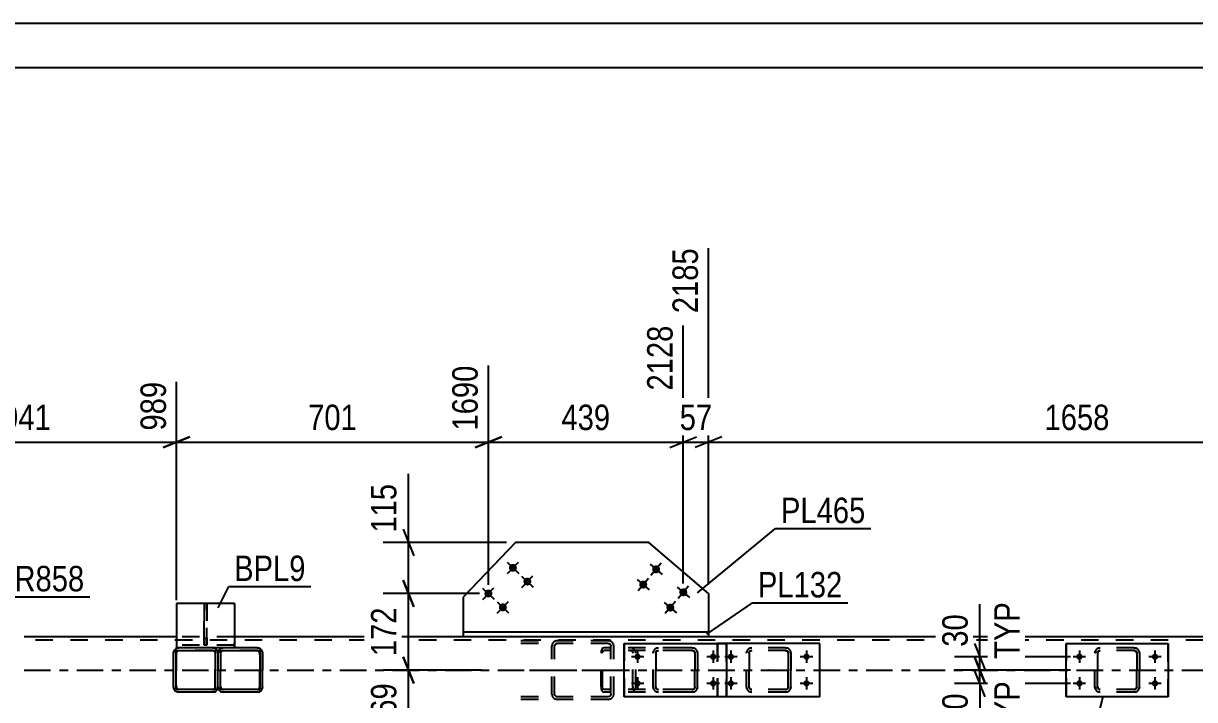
# Model space of a CAD drawing. Header units: millimetres. Extents: x 0 to 1189, y 0 to 841.
# Drawn here: x 182.4 to 314.2, y 764.9 to 841 of the extents above; entities that cross this region are included whole.
import ezdxf

# ---------------------------------------------------------------- set-up
doc = ezdxf.new("R2010")
doc.units = ezdxf.units.MM
doc.linetypes.add('DXK_LINE_DOT2', pattern=[3.9198, 1.9599, -1.9599])
doc.linetypes.add('DXK_LINE_DOT3', pattern=[5.9187, 2.979, -0.9799, 0.9799, -0.9799])
doc.styles.add('Arial Narrow', font='ARIALN.TTF', dxfattribs={"height": 0.2})

# ---------------------------------------------------------------- blocks, each defined once
blk = doc.blocks.new('Unknown-570348649-1114 - 55360')
at = {"color": 5, "linetype": 'Continuous'}
for p, q in [((1189, 841), (0, 841)), ((1184, 836), (5, 836))]:
    blk.add_line(p, q, dxfattribs=at)
blk = doc.blocks.new('Part-570348649-44087 - 43977')
at = {"color": 7, "linetype": 'DXK_LINE_DOT2'}
for p, q in [((253.63, 770.71), (253.86, 770.76)), ((253.86, 770.76), (253.63, 770.71)), ((257.66, 770.76), (253.86, 770.76)), ((257.66, 770.76), (257.89, 770.71)), ((257.89, 770.71), (257.66, 770.76)), ((253.26, 770.16), (253.31, 770.39)), ((253.31, 770.39), (253.26, 770.16)), ((253.26, 766.36), (253.26, 770.16)), ((253.26, 770.16), (253.26, 770.16)), ((253.26, 766.36), (253.26, 770.16)), ((253.31, 770.39), (253.31, 770.39)), ((253.56, 770.16), (253.59, 770.27)), ((253.58, 770.27), (253.56, 770.16)), ((253.56, 766.36), (253.56, 770.16)), ((253.56, 770.16), (253.56, 770.16)), ((253.56, 770.16), (253.56, 766.36)), ((253.65, 770.37), (253.58, 770.27)), ((253.59, 770.27), (253.65, 770.37)), ((253.65, 770.37), (253.75, 770.43)), ((253.75, 770.43), (253.65, 770.37)), ((253.75, 770.43), (253.86, 770.46)), ((253.86, 770.46), (253.75, 770.43)), ((257.66, 770.46), (253.86, 770.46)), ((257.66, 770.46), (257.78, 770.43)), ((257.78, 770.43), (257.66, 770.46)), ((257.78, 770.43), (257.88, 770.37)), ((257.87, 770.37), (257.78, 770.43)), ((257.94, 770.27), (257.87, 770.37)), ((257.88, 770.37), (257.94, 770.27)), ((257.94, 770.27), (257.94, 770.27)), ((257.94, 770.27), (257.96, 770.16)), ((257.96, 770.16), (257.94, 770.27)), ((257.96, 766.36), (257.96, 770.16)), ((257.96, 770.16), (257.96, 770.16)), ((257.96, 770.16), (257.96, 766.36)), ((258.22, 770.39), (258.26, 770.16)), ((258.26, 770.16), (258.22, 770.39)), ((258.26, 766.36), (258.26, 770.16)), ((258.26, 770.16), (258.26, 770.16)), ((258.26, 770.16), (258.26, 766.36)), ((253.26, 766.36), (253.26, 766.36)), ((253.31, 766.13), (253.26, 766.36)), ((253.26, 766.36), (253.31, 766.13)), ((253.31, 766.13), (253.31, 766.13)), ((253.56, 766.36), (253.56, 766.36)), ((253.59, 766.24), (253.56, 766.36)), ((253.56, 766.36), (253.58, 766.24)), ((253.58, 766.24), (253.65, 766.14)), ((253.65, 766.14), (253.59, 766.24)), ((253.86, 765.76), (253.63, 765.8)), ((253.63, 765.8), (253.86, 765.76)), ((253.75, 766.08), (253.65, 766.14)), ((253.65, 766.14), (253.75, 766.08)), ((253.86, 766.06), (253.75, 766.08)), ((253.75, 766.08), (253.86, 766.06)), ((257.66, 766.06), (253.86, 766.06)), ((257.66, 765.76), (253.86, 765.76)), ((257.78, 766.08), (257.66, 766.06)), ((257.66, 766.06), (257.78, 766.08)), ((257.89, 765.8), (257.66, 765.76)), ((257.66, 765.76), (257.89, 765.8)), ((257.88, 766.14), (257.78, 766.08)), ((257.78, 766.08), (257.87, 766.14)), ((257.87, 766.14), (257.94, 766.24)), ((257.94, 766.24), (257.88, 766.14)), ((257.96, 766.36), (257.94, 766.24)), ((257.94, 766.24), (257.96, 766.36)), ((257.94, 766.24), (257.94, 766.24)), ((257.96, 766.36), (257.96, 766.36)), ((258.26, 766.36), (258.22, 766.13)), ((258.22, 766.13), (258.26, 766.36)), ((258.26, 766.36), (258.26, 766.36))]:
    blk.add_line(p, q, dxfattribs=at)
at = {"color": 7, "linetype": 'DXK_LINE_DOT3'}
blk.add_line((255.76, 768.26), (255.76, 768.26), dxfattribs=at)
at = {"color": 7, "linetype": 'DXK_LINE_DOT2'}
for centre, start, end in [((253.86, 770.16), 112.5, 157.5), ((253.86, 770.16), 112.5, 157.5), ((257.66, 770.16), 22.5, 67.5), ((257.66, 770.16), 22.5, 67.5), ((253.86, 766.36), 202.5, 247.5), ((253.86, 766.36), 202.5, 247.5), ((257.66, 766.36), 292.5, 337.5), ((257.66, 766.36), 292.5, 337.5)]:
    blk.add_arc(centre, 0.6, start, end, dxfattribs=at)
blk = doc.blocks.new('Part-570348649-43980 - 43977')
at = {"color": 7, "linetype": 'DXK_LINE_DOT2'}
for p, q in [((247.5, 770.58), (247.43, 770.39)), ((247.6, 770.71), (247.5, 770.58)), ((247.73, 770.76), (247.6, 770.71)), ((256.32, 770.76), (247.73, 770.76)), ((248.84, 770.46), (248.84, 770.76)), ((250.92, 770.71), (250.68, 770.76)), ((247.43, 770.39), (247.4, 770.16)), ((247.4, 766.36), (247.4, 770.16)), ((247.56, 770.16), (247.58, 770.27)), ((247.56, 766.36), (247.56, 770.16)), ((247.58, 770.27), (247.61, 770.37)), ((247.61, 770.37), (247.67, 770.44)), ((247.67, 770.44), (247.73, 770.46)), ((256.32, 770.46), (247.73, 770.46)), ((250.68, 770.46), (250.8, 770.44)), ((250.8, 770.44), (250.9, 770.37)), ((250.9, 770.37), (250.97, 770.27)), ((250.97, 770.27), (250.99, 770.16)), ((250.99, 766.36), (250.99, 770.16)), ((251.31, 770.16), (251.26, 770.39)), ((251.31, 766.36), (251.31, 770.16)), ((247.4, 766.36), (247.43, 766.13)), ((247.43, 766.13), (247.5, 765.93)), ((247.5, 765.93), (247.6, 765.8)), ((247.58, 766.24), (247.56, 766.36)), ((247.61, 766.15), (247.58, 766.24)), ((247.6, 765.8), (247.73, 765.76)), ((247.67, 766.08), (247.61, 766.15)), ((247.73, 766.06), (247.67, 766.08)), ((256.32, 766.06), (247.73, 766.06)), ((256.32, 765.76), (247.73, 765.76)), ((248.84, 765.76), (248.84, 766.06)), ((250.8, 766.08), (250.68, 766.06)), ((250.68, 765.76), (250.92, 765.8)), ((250.9, 766.15), (250.8, 766.08)), ((250.97, 766.24), (250.9, 766.15)), ((250.99, 766.36), (250.97, 766.24)), ((251.26, 766.13), (251.31, 766.36))]:
    blk.add_line(p, q, dxfattribs=at)
for centre, start, end in [((250.7, 770.14), 23.9472, 68.8973), ((250.7, 766.38), 291.1027, 336.0528)]:
    blk.add_arc(centre, 0.616, start, end, dxfattribs=at)
blk = doc.blocks.new('Part-570348649-44067 - 43977')
at = {"color": 7, "linetype": 'DXK_LINE_DOT2'}
for p, q in [((260.51, 765.26), (260.51, 771.26)), ((260.51, 771.26), (260.51, 771.26)), ((260.51, 771.26), (260.51, 765.26)), ((261.51, 771.26), (260.51, 771.26)), ((272.01, 765.26), (272.01, 771.26)), ((260.51, 765.26), (260.51, 765.26)), ((261.51, 765.26), (260.51, 765.26))]:
    blk.add_line(p, q, dxfattribs=at)
at = {"color": 2, "linetype": 'Continuous'}
for p, q in [((272.01, 771.26), (261.51, 771.26)), ((272.01, 765.26), (272.01, 771.26)), ((272.01, 765.26), (261.51, 765.26))]:
    blk.add_line(p, q, dxfattribs=at)
blk = doc.blocks.new('Part-570348649-43987 - 43977')
at = {"color": 7, "linetype": 'DXK_LINE_DOT2'}
for p, q in [((248.2, 771.56), (236.48, 771.56)), ((248.2, 771.26), (236.48, 771.26)), ((241.9, 771.19), (241.86, 770.96)), ((241.86, 765.56), (241.86, 770.96)), ((242.17, 770.96), (242.2, 771.07)), ((242.17, 765.56), (242.17, 770.96)), ((242.2, 771.07), (242.27, 771.17)), ((242.49, 771.56), (242.25, 771.51)), ((242.27, 771.17), (242.37, 771.24)), ((242.37, 771.24), (242.49, 771.26)), ((248.44, 771.51), (248.2, 771.56)), ((248.2, 771.26), (248.32, 771.24)), ((248.32, 771.24), (248.43, 771.17)), ((248.43, 771.17), (248.49, 771.07)), ((248.49, 771.07), (248.52, 770.96)), ((248.52, 765.56), (248.52, 770.96)), ((248.84, 770.96), (248.79, 771.19)), ((248.84, 765.56), (248.84, 770.96)), ((241.86, 765.56), (241.9, 765.33)), ((242.2, 765.44), (242.17, 765.56)), ((242.27, 765.35), (242.2, 765.44)), ((242.37, 765.28), (242.27, 765.35)), ((242.49, 765.26), (242.37, 765.28)), ((248.32, 765.28), (248.2, 765.26)), ((248.43, 765.35), (248.32, 765.28)), ((248.49, 765.44), (248.43, 765.35)), ((248.52, 765.56), (248.49, 765.44)), ((248.79, 765.33), (248.84, 765.56)), ((248.2, 765.26), (236.48, 765.26)), ((248.2, 764.96), (236.48, 764.96)), ((242.25, 765), (242.49, 764.96)), ((248.2, 764.96), (248.44, 765))]:
    blk.add_line(p, q, dxfattribs=at)
at = {"color": 7, "linetype": 'DXK_LINE_DOT3'}
blk.add_line((239.34, 768.26), (248.6, 768.26), dxfattribs=at)
at = {"color": 7, "linetype": 'DXK_LINE_DOT2'}
for centre, start, end in [((242.47, 770.93), 110.9291, 155.8657), ((248.22, 770.93), 24.1343, 69.0709), ((242.47, 765.58), 204.1343, 249.0709), ((248.22, 765.58), 290.9291, 335.8657)]:
    blk.add_arc(centre, 0.618, start, end, dxfattribs=at)
blk = doc.blocks.new('Part-570348649-44030 - 43977')
at = {"color": 2, "linetype": 'Continuous'}
for p, q in [((259.5, 772.51), (231.91, 772.51)), ((231.91, 772.51), (231.91, 772.01)), ((259.5, 772.01), (231.91, 772.01)), ((259.5, 772.51), (259.5, 772.01))]:
    blk.add_line(p, q, dxfattribs=at)
blk = doc.blocks.new('Part-570348649-44066 - 43977')
at = {"color": 7, "linetype": 'DXK_LINE_DOT2'}
for p, q in [((264.13, 770.71), (264.36, 770.76)), ((264.36, 770.76), (264.13, 770.71)), ((268.16, 770.76), (264.36, 770.76)), ((268.16, 770.76), (268.39, 770.71)), ((268.39, 770.71), (268.16, 770.76)), ((263.76, 770.16), (263.8, 770.39)), ((263.8, 770.39), (263.76, 770.16)), ((263.76, 766.36), (263.76, 770.16)), ((263.76, 770.16), (263.76, 770.16)), ((263.76, 766.36), (263.76, 770.16)), ((264.06, 770.16), (264.08, 770.27)), ((264.08, 770.27), (264.06, 770.16)), ((264.06, 766.36), (264.06, 770.16)), ((264.06, 770.16), (264.06, 770.16)), ((264.06, 770.16), (264.06, 766.36)), ((264.08, 770.27), (264.14, 770.37)), ((264.14, 770.37), (264.08, 770.27)), ((264.14, 770.37), (264.24, 770.43)), ((264.24, 770.43), (264.14, 770.37)), ((264.24, 770.43), (264.36, 770.46)), ((264.36, 770.46), (264.24, 770.43)), ((268.16, 770.46), (264.36, 770.46)), ((268.16, 770.46), (268.27, 770.43)), ((268.27, 770.43), (268.16, 770.46)), ((268.27, 770.43), (268.37, 770.37)), ((268.37, 770.37), (268.27, 770.43)), ((268.37, 770.37), (268.43, 770.27)), ((268.43, 770.27), (268.37, 770.37)), ((268.43, 770.27), (268.46, 770.16)), ((268.46, 770.16), (268.43, 770.27)), ((268.46, 766.36), (268.46, 770.16)), ((268.46, 770.16), (268.46, 770.16)), ((268.46, 770.16), (268.46, 766.36)), ((268.71, 770.39), (268.76, 770.16)), ((268.76, 770.16), (268.71, 770.39)), ((268.76, 766.36), (268.76, 770.16)), ((268.76, 770.16), (268.76, 770.16)), ((268.76, 770.16), (268.76, 766.36)), ((263.76, 766.36), (263.76, 766.36)), ((263.8, 766.13), (263.76, 766.36)), ((263.76, 766.36), (263.8, 766.13)), ((264.06, 766.36), (264.06, 766.36)), ((264.08, 766.24), (264.06, 766.36)), ((264.06, 766.36), (264.08, 766.24)), ((264.14, 766.14), (264.08, 766.24)), ((264.08, 766.24), (264.14, 766.14)), ((264.36, 765.76), (264.13, 765.8)), ((264.13, 765.8), (264.36, 765.76)), ((264.24, 766.08), (264.14, 766.14)), ((264.14, 766.14), (264.24, 766.08)), ((264.36, 766.06), (264.24, 766.08)), ((264.24, 766.08), (264.36, 766.06)), ((268.16, 766.06), (264.36, 766.06)), ((268.16, 765.76), (264.36, 765.76)), ((268.27, 766.08), (268.16, 766.06)), ((268.16, 766.06), (268.27, 766.08)), ((268.39, 765.8), (268.16, 765.76)), ((268.16, 765.76), (268.39, 765.8)), ((268.37, 766.14), (268.27, 766.08)), ((268.27, 766.08), (268.37, 766.14)), ((268.43, 766.24), (268.37, 766.14)), ((268.37, 766.14), (268.43, 766.24)), ((268.46, 766.36), (268.43, 766.24)), ((268.43, 766.24), (268.46, 766.36)), ((268.46, 766.36), (268.46, 766.36)), ((268.76, 766.36), (268.71, 766.13)), ((268.71, 766.13), (268.76, 766.36)), ((268.76, 766.36), (268.76, 766.36))]:
    blk.add_line(p, q, dxfattribs=at)
at = {"color": 7, "linetype": 'DXK_LINE_DOT3'}
blk.add_line((266.26, 768.26), (266.25, 768.26), dxfattribs=at)
at = {"color": 7, "linetype": 'DXK_LINE_DOT2'}
for centre, start, end in [((264.36, 770.16), 112.5, 157.5), ((264.36, 770.16), 112.5, 157.5), ((268.16, 770.16), 22.5, 67.5), ((268.16, 770.16), 22.5, 67.5), ((264.36, 766.36), 202.5, 247.5), ((264.36, 766.36), 202.5, 247.5), ((268.16, 766.36), 292.5, 337.5), ((268.16, 766.36), 292.5, 337.5)]:
    blk.add_arc(centre, 0.6, start, end, dxfattribs=at)
blk = doc.blocks.new('Part-570348649-44084 - 43977')
at = {"color": 2, "linetype": 'Continuous'}
for p, q in [((199.92, 770.76), (199.69, 770.71)), ((203.72, 770.76), (199.92, 770.76)), ((203.95, 770.71), (203.72, 770.76)), ((199.32, 770.16), (199.37, 770.39)), ((199.37, 770.39), (199.32, 770.16)), ((199.32, 766.36), (199.32, 770.16)), ((199.32, 770.16), (199.32, 770.16)), ((199.32, 766.36), (199.32, 770.16)), ((199.32, 766.36), (199.32, 766.36)), ((199.37, 766.13), (199.32, 766.36)), ((199.32, 766.36), (199.37, 766.13)), ((199.69, 765.8), (199.92, 765.76)), ((199.92, 766.06), (199.91, 766.06)), ((203.72, 766.06), (199.92, 766.06)), ((203.72, 765.76), (199.92, 765.76)), ((203.72, 766.06), (203.73, 766.06)), ((203.72, 765.76), (203.95, 765.8))]:
    blk.add_line(p, q, dxfattribs=at)
at = {"color": 7, "linetype": 'DXK_LINE_DOT2'}
for p, q in [((199.69, 770.71), (199.92, 770.76)), ((199.92, 770.76), (199.92, 770.76)), ((199.92, 770.76), (199.92, 770.76)), ((203.72, 770.76), (203.95, 770.71)), ((199.62, 770.16), (199.65, 770.27)), ((199.64, 770.27), (199.62, 770.16)), ((199.62, 766.36), (199.62, 770.16)), ((199.62, 770.16), (199.62, 770.16)), ((199.62, 770.16), (199.62, 766.36)), ((199.71, 770.37), (199.64, 770.27)), ((199.65, 770.27), (199.71, 770.37)), ((199.71, 770.37), (199.81, 770.43)), ((199.81, 770.43), (199.71, 770.37)), ((199.81, 770.43), (199.92, 770.46)), ((199.92, 770.46), (199.81, 770.43)), ((203.72, 770.46), (199.92, 770.46)), ((203.72, 770.46), (203.84, 770.43)), ((203.84, 770.43), (203.72, 770.46)), ((203.84, 770.43), (203.94, 770.37)), ((203.93, 770.37), (203.84, 770.43)), ((204, 770.27), (203.93, 770.37)), ((203.94, 770.37), (204, 770.27)), ((204, 770.27), (204.02, 770.16)), ((204.02, 770.16), (204, 770.27)), ((204.02, 766.36), (204.02, 770.16)), ((204.02, 770.16), (204.02, 770.16)), ((204.02, 770.16), (204.02, 766.36)), ((204.28, 770.39), (204.32, 770.16)), ((204.32, 770.16), (204.28, 770.39)), ((204.32, 766.36), (204.32, 770.16)), ((204.32, 770.16), (204.32, 770.16)), ((204.32, 770.16), (204.32, 766.36)), ((199.62, 766.36), (199.62, 766.36)), ((199.65, 766.24), (199.62, 766.36)), ((199.62, 766.36), (199.64, 766.24)), ((199.64, 766.24), (199.71, 766.14)), ((199.71, 766.14), (199.65, 766.24)), ((199.92, 765.76), (199.69, 765.8)), ((199.81, 766.08), (199.71, 766.14)), ((199.71, 766.14), (199.81, 766.08)), ((199.91, 766.06), (199.81, 766.08)), ((199.81, 766.08), (199.92, 766.06)), ((199.92, 766.06), (199.92, 766.06)), ((199.92, 766.06), (199.92, 766.06)), ((199.92, 765.76), (199.92, 765.76)), ((199.92, 765.76), (199.92, 765.76)), ((203.72, 766.06), (203.84, 766.08)), ((203.95, 765.8), (203.72, 765.76)), ((203.73, 766.06), (203.84, 766.08)), ((203.94, 766.14), (203.84, 766.08)), ((203.84, 766.08), (203.93, 766.14)), ((203.93, 766.14), (204, 766.24)), ((204, 766.24), (203.94, 766.14)), ((204.02, 766.36), (204, 766.24)), ((204, 766.24), (204.02, 766.36)), ((204.02, 766.36), (204.02, 766.36)), ((204.32, 766.36), (204.28, 766.13)), ((204.28, 766.13), (204.32, 766.36)), ((204.32, 766.36), (204.32, 766.36))]:
    blk.add_line(p, q, dxfattribs=at)
at = {"color": 7, "linetype": 'DXK_LINE_DOT3'}
blk.add_line((201.82, 768.26), (201.82, 768.26), dxfattribs=at)
at = {"color": 2, "linetype": 'Continuous'}
for centre, start, end in [((199.92, 770.16), 112.5, 157.5), ((199.92, 770.16), 112.5, 157.5), ((203.72, 770.16), 30.811, 67.5), ((199.92, 766.36), 202.5, 247.5), ((199.92, 766.36), 202.5, 247.5), ((203.72, 766.36), 292.5, 329.6131)]:
    blk.add_arc(centre, 0.6, start, end, dxfattribs=at)
at = {"color": 7, "linetype": 'DXK_LINE_DOT2'}
for centre, start, end in [((203.72, 770.16), 22.5, 67.5), ((203.72, 770.16), 22.5, 30.811), ((203.72, 766.36), 292.5, 337.5), ((203.72, 766.36), 329.6131, 337.5)]:
    blk.add_arc(centre, 0.6, start, end, dxfattribs=at)
blk = doc.blocks.new('Part-570348649-44086 - 43977')
at = {"color": 2, "linetype": 'Continuous'}
for p, q in [((204.92, 770.76), (204.69, 770.71)), ((208.72, 770.76), (204.92, 770.76)), ((208.95, 770.71), (208.72, 770.76)), ((209.32, 770.16), (209.28, 770.39)), ((209.32, 766.36), (209.32, 770.16)), ((204.69, 765.8), (204.92, 765.76)), ((204.92, 766.06), (204.91, 766.06)), ((208.72, 766.06), (204.92, 766.06)), ((208.72, 765.76), (204.92, 765.76)), ((208.72, 766.06), (208.73, 766.06)), ((208.72, 765.76), (208.95, 765.8)), ((209.28, 766.13), (209.32, 766.36))]:
    blk.add_line(p, q, dxfattribs=at)
at = {"color": 7, "linetype": 'DXK_LINE_DOT2'}
for p, q in [((204.69, 770.71), (204.92, 770.76)), ((204.92, 770.76), (204.92, 770.76)), ((204.92, 770.76), (204.92, 770.76)), ((208.72, 770.76), (208.95, 770.71)), ((204.32, 770.17), (204.37, 770.39)), ((204.37, 770.39), (204.32, 770.16)), ((204.32, 770.16), (204.32, 770.17)), ((204.32, 766.36), (204.32, 770.16)), ((204.32, 770.16), (204.32, 770.16)), ((204.32, 766.36), (204.32, 770.16)), ((204.37, 770.39), (204.37, 770.39)), ((204.62, 770.16), (204.65, 770.27)), ((204.64, 770.27), (204.62, 770.16)), ((204.62, 766.36), (204.62, 770.16)), ((204.62, 770.16), (204.62, 770.16)), ((204.62, 770.16), (204.62, 766.36)), ((204.71, 770.37), (204.64, 770.27)), ((204.65, 770.27), (204.71, 770.37)), ((204.71, 770.37), (204.81, 770.43)), ((204.81, 770.43), (204.71, 770.37)), ((204.81, 770.43), (204.92, 770.46)), ((204.92, 770.46), (204.81, 770.43)), ((208.72, 770.46), (204.92, 770.46)), ((208.72, 770.46), (208.84, 770.43)), ((208.84, 770.43), (208.72, 770.46)), ((208.84, 770.43), (208.94, 770.37)), ((208.93, 770.37), (208.84, 770.43)), ((209, 770.27), (208.93, 770.37)), ((208.94, 770.37), (209, 770.27)), ((209, 770.27), (209, 770.27)), ((209, 770.27), (209.02, 770.16)), ((209.02, 770.16), (209, 770.27)), ((209.02, 766.36), (209.02, 770.16)), ((209.02, 770.16), (209.02, 770.16)), ((209.02, 770.16), (209.02, 766.36)), ((209.28, 770.39), (209.32, 770.16)), ((209.32, 770.16), (209.32, 770.16)), ((209.32, 770.16), (209.32, 766.36)), ((204.32, 766.36), (204.32, 766.36)), ((204.37, 766.13), (204.32, 766.36)), ((204.32, 766.36), (204.37, 766.13)), ((204.37, 766.13), (204.37, 766.13)), ((204.62, 766.36), (204.62, 766.36)), ((204.65, 766.24), (204.62, 766.36)), ((204.62, 766.36), (204.64, 766.24)), ((204.64, 766.24), (204.71, 766.14)), ((204.71, 766.14), (204.65, 766.24)), ((204.92, 765.76), (204.69, 765.8)), ((204.81, 766.08), (204.71, 766.14)), ((204.71, 766.14), (204.81, 766.08)), ((204.91, 766.06), (204.81, 766.08)), ((204.81, 766.08), (204.92, 766.06)), ((204.92, 766.06), (204.92, 766.06)), ((204.92, 766.06), (204.92, 766.06)), ((204.92, 765.76), (204.92, 765.76)), ((204.92, 765.76), (204.92, 765.76)), ((208.72, 766.06), (208.84, 766.08)), ((208.95, 765.8), (208.72, 765.76)), ((208.73, 766.06), (208.84, 766.08)), ((208.94, 766.14), (208.84, 766.08)), ((208.84, 766.08), (208.93, 766.14)), ((208.93, 766.14), (209, 766.24)), ((209, 766.24), (208.94, 766.14)), ((209.02, 766.36), (209, 766.24)), ((209, 766.24), (209.02, 766.36)), ((209, 766.24), (209, 766.24)), ((209.02, 766.36), (209.02, 766.36)), ((209.32, 766.36), (209.28, 766.13)), ((209.32, 766.36), (209.32, 766.36))]:
    blk.add_line(p, q, dxfattribs=at)
at = {"color": 7, "linetype": 'DXK_LINE_DOT3'}
blk.add_line((206.82, 768.26), (206.82, 768.26), dxfattribs=at)
at = {"color": 2, "linetype": 'Continuous'}
for centre, start, end in [((204.92, 770.16), 112.5, 149.189), ((204.92, 770.16), 112.5, 149.189), ((208.72, 770.16), 22.5, 67.5), ((204.92, 766.36), 210.3869, 247.5), ((204.92, 766.36), 210.3869, 247.5), ((208.72, 766.36), 292.5, 337.5)]:
    blk.add_arc(centre, 0.6, start, end, dxfattribs=at)
at = {"color": 7, "linetype": 'DXK_LINE_DOT2'}
for centre, start, end in [((208.72, 770.16), 22.5, 67.5), ((204.92, 770.16), 149.189, 157.5), ((204.92, 770.16), 149.189, 157.5), ((204.92, 766.36), 202.5, 210.3869), ((204.92, 766.36), 202.5, 210.3869), ((208.72, 766.36), 292.5, 337.5)]:
    blk.add_arc(centre, 0.6, start, end, dxfattribs=at)
blk = doc.blocks.new('Part-570348649-44088 - 43977')
at = {"color": 2, "linetype": 'Continuous'}
for p, q in [((250.01, 765.26), (250.01, 771.26)), ((250.01, 771.26), (250.01, 771.26)), ((250.01, 771.26), (261.51, 771.26)), ((261.51, 771.26), (261.51, 765.26)), ((250.01, 765.26), (250.01, 765.26)), ((261.51, 765.26), (250.01, 765.26))]:
    blk.add_line(p, q, dxfattribs=at)
at = {"color": 7, "linetype": 'DXK_LINE_DOT2'}
for p, q in [((250.01, 771.26), (250.01, 765.26)), ((250.01, 771.26), (250.01, 771.26)), ((261.51, 765.26), (261.51, 771.26)), ((250.01, 765.26), (250.01, 765.26))]:
    blk.add_line(p, q, dxfattribs=at)
blk = doc.blocks.new('Part-570348649-44089 - 43977')
at = {"color": 7, "linetype": 'DXK_LINE_DOT2'}
for p, q in [((303.32, 770.71), (303.55, 770.76)), ((303.55, 770.76), (303.32, 770.71)), ((307.35, 770.76), (303.55, 770.76)), ((307.35, 770.76), (307.58, 770.71)), ((307.58, 770.71), (307.35, 770.76)), ((302.95, 770.16), (303, 770.39)), ((303, 770.39), (302.95, 770.16)), ((302.95, 766.36), (302.95, 770.16)), ((302.95, 770.16), (302.95, 770.16)), ((302.95, 766.36), (302.95, 770.16)), ((303, 770.39), (303, 770.39)), ((303.25, 770.16), (303.28, 770.27)), ((303.27, 770.27), (303.25, 770.16)), ((303.25, 766.36), (303.25, 770.16)), ((303.25, 770.16), (303.25, 770.16)), ((303.25, 770.16), (303.25, 766.36)), ((303.34, 770.37), (303.27, 770.27)), ((303.28, 770.27), (303.34, 770.37)), ((303.34, 770.37), (303.44, 770.43)), ((303.44, 770.43), (303.34, 770.37)), ((303.44, 770.43), (303.55, 770.46)), ((303.55, 770.46), (303.44, 770.43)), ((307.35, 770.46), (303.55, 770.46)), ((307.35, 770.46), (307.47, 770.43)), ((307.47, 770.43), (307.35, 770.46)), ((307.47, 770.43), (307.56, 770.37)), ((307.56, 770.37), (307.47, 770.43)), ((307.56, 770.37), (307.63, 770.27)), ((307.63, 770.27), (307.56, 770.37)), ((307.63, 770.27), (307.63, 770.27)), ((307.63, 770.27), (307.65, 770.16)), ((307.65, 770.16), (307.63, 770.27)), ((307.65, 766.36), (307.65, 770.16)), ((307.65, 770.16), (307.65, 770.16)), ((307.65, 770.16), (307.65, 766.36)), ((307.9, 770.39), (307.95, 770.16)), ((307.95, 770.16), (307.91, 770.39)), ((307.95, 766.36), (307.95, 770.16)), ((307.95, 770.16), (307.95, 770.16)), ((307.95, 770.16), (307.95, 766.36)), ((302.95, 766.36), (302.95, 766.36)), ((303, 766.13), (302.95, 766.36)), ((302.95, 766.36), (303, 766.13)), ((303, 766.13), (303, 766.13)), ((303.25, 766.36), (303.25, 766.36)), ((303.28, 766.24), (303.25, 766.36)), ((303.25, 766.36), (303.27, 766.24)), ((303.27, 766.24), (303.34, 766.14)), ((303.34, 766.14), (303.28, 766.24)), ((303.55, 765.76), (303.32, 765.8)), ((303.32, 765.8), (303.55, 765.76)), ((303.44, 766.08), (303.34, 766.14)), ((303.34, 766.14), (303.44, 766.08)), ((303.55, 766.06), (303.44, 766.08)), ((303.44, 766.08), (303.55, 766.06)), ((307.35, 766.06), (303.55, 766.06)), ((307.35, 765.76), (303.55, 765.76)), ((307.47, 766.08), (307.35, 766.06)), ((307.35, 766.06), (307.47, 766.08)), ((307.58, 765.8), (307.35, 765.76)), ((307.35, 765.76), (307.58, 765.8)), ((307.56, 766.14), (307.47, 766.08)), ((307.47, 766.08), (307.56, 766.14)), ((307.63, 766.24), (307.56, 766.14)), ((307.56, 766.14), (307.63, 766.24)), ((307.65, 766.36), (307.63, 766.24)), ((307.63, 766.24), (307.65, 766.36)), ((307.63, 766.24), (307.63, 766.24)), ((307.65, 766.36), (307.65, 766.36)), ((307.95, 766.36), (307.9, 766.13)), ((307.91, 766.13), (307.95, 766.36)), ((307.95, 766.36), (307.95, 766.36))]:
    blk.add_line(p, q, dxfattribs=at)
at = {"color": 7, "linetype": 'DXK_LINE_DOT3'}
blk.add_line((305.45, 768.26), (305.45, 768.26), dxfattribs=at)
at = {"color": 7, "linetype": 'DXK_LINE_DOT2'}
for centre, start, end in [((303.55, 770.16), 112.5, 157.5), ((303.55, 770.16), 112.5, 157.5), ((307.35, 770.16), 22.5, 67.5), ((307.35, 770.16), 22.5, 67.5), ((303.55, 766.36), 202.5, 247.5), ((303.55, 766.36), 202.5, 247.5), ((307.35, 766.36), 292.5, 337.5), ((307.35, 766.36), 292.5, 337.5)]:
    blk.add_arc(centre, 0.6, start, end, dxfattribs=at)
blk = doc.blocks.new('Part-570348649-44090 - 43977')
at = {"color": 2, "linetype": 'Continuous'}
for p, q in [((299.7, 765.26), (299.7, 771.26)), ((299.7, 771.26), (299.7, 771.26)), ((299.7, 771.26), (311.2, 771.26)), ((311.2, 771.26), (311.2, 765.26)), ((299.7, 765.26), (299.7, 765.26)), ((311.2, 765.26), (299.7, 765.26))]:
    blk.add_line(p, q, dxfattribs=at)
at = {"color": 7, "linetype": 'DXK_LINE_DOT2'}
for p, q in [((299.7, 771.26), (299.7, 765.26)), ((299.7, 771.26), (299.7, 771.26)), ((311.2, 765.26), (311.2, 771.26)), ((299.7, 765.26), (299.7, 765.26))]:
    blk.add_line(p, q, dxfattribs=at)
blk = doc.blocks.new('Part-570348649-44118 - 43977')
at = {"color": 2, "linetype": 'Continuous'}
for p, q in [((199.62, 766.06), (199.62, 770.46)), ((199.62, 770.46), (199.62, 770.46)), ((199.62, 770.46), (209.02, 770.46)), ((209.02, 770.46), (209.02, 766.06)), ((199.62, 766.06), (199.62, 766.06)), ((209.02, 766.06), (199.62, 766.06))]:
    blk.add_line(p, q, dxfattribs=at)
at = {"color": 7, "linetype": 'DXK_LINE_DOT2'}
for p, q in [((199.62, 770.46), (199.62, 766.06)), ((199.62, 770.46), (199.62, 770.46)), ((209.02, 766.06), (209.02, 770.46)), ((199.62, 766.06), (199.62, 766.06))]:
    blk.add_line(p, q, dxfattribs=at)
blk = doc.blocks.new('Part-570348649-44119 - 43977')
at = {"color": 2, "linetype": 'Continuous'}
for p, q in [((206.17, 775.76), (199.67, 775.76)), ((199.67, 775.76), (199.67, 770.76)), ((206.17, 775.76), (206.17, 770.76)), ((199.92, 770.76), (199.67, 770.76)), ((199.67, 770.76), (199.67, 770.76)), ((204.92, 770.76), (203.72, 770.76))]:
    blk.add_line(p, q, dxfattribs=at)
at = {"color": 7, "linetype": 'DXK_LINE_DOT2'}
for p, q in [((199.67, 775.76), (199.67, 775.74)), ((199.67, 775.74), (199.67, 775.68)), ((199.67, 775.68), (199.67, 775.59)), ((199.67, 775.59), (199.67, 771.32)), ((206.17, 775.74), (206.17, 775.76)), ((206.17, 775.59), (206.17, 775.74)), ((206.17, 775.59), (206.17, 771.32)), ((199.67, 771.32), (199.67, 771.18)), ((199.67, 771.18), (199.67, 771.09)), ((199.67, 771.09), (199.67, 771.06)), ((206.17, 771.06), (199.67, 771.06)), ((206.17, 771.06), (199.67, 771.06)), ((199.67, 771.06), (199.67, 771.06)), ((199.67, 771.06), (199.67, 771.04)), ((199.67, 771.04), (199.67, 770.98)), ((199.67, 770.98), (199.67, 770.78)), ((199.67, 770.76), (199.67, 770.78)), ((206.17, 770.76), (199.67, 770.76)), ((203.72, 770.76), (199.92, 770.76)), ((206.17, 770.76), (204.92, 770.76)), ((206.17, 771.18), (206.17, 771.32)), ((206.17, 771.09), (206.17, 771.18)), ((206.17, 771.06), (206.17, 771.09)), ((206.17, 771.06), (206.17, 771.06)), ((206.17, 771.04), (206.17, 771.06)), ((206.17, 770.98), (206.17, 771.04)), ((206.17, 770.78), (206.17, 770.98)), ((206.17, 770.76), (206.17, 770.78)), ((206.17, 770.76), (206.17, 770.76))]:
    blk.add_line(p, q, dxfattribs=at)
blk = doc.blocks.new('Part-570348649-44120 - 43977')
at = {"color": 7, "linetype": 'DXK_LINE_DOT2'}
for p, q in [((203.07, 775.76), (202.77, 775.76)), ((202.77, 775.76), (202.77, 771.06)), ((202.77, 771.81), (202.77, 775.76)), ((203.07, 771.06), (203.07, 775.76)), ((203.07, 775.76), (203.07, 771.81)), ((203.07, 771.81), (202.77, 771.81)), ((202.77, 771.06), (202.77, 771.81)), ((203.07, 771.06), (202.77, 771.06)), ((203.07, 771.06), (202.77, 771.06)), ((202.77, 771.06), (202.77, 771.06)), ((203.07, 771.81), (203.07, 771.06)), ((203.07, 771.06), (203.07, 771.06))]:
    blk.add_line(p, q, dxfattribs=at)
blk = doc.blocks.new('Part-570348649-44130 - 43977')
at = {"color": 2, "linetype": 'Continuous'}
for p, q in [((199.67, 772.01), (182.52, 772.01)), ((231.91, 772.01), (206.17, 772.01)), ((339.53, 772.01), (259.5, 772.01))]:
    blk.add_line(p, q, dxfattribs=at)
at = {"color": 7, "linetype": 'DXK_LINE_DOT2'}
for p, q in [((206.17, 772.01), (199.67, 772.01)), ((259.5, 772.01), (231.91, 772.01)), ((1063.8, 771.61), (182.52, 771.61))]:
    blk.add_line(p, q, dxfattribs=at)
at = {"color": 7, "linetype": 'DXK_LINE_DOT3'}
blk.add_line((182.52, 768.26), (1063.8, 768.26), dxfattribs=at)
blk = doc.blocks.new('Part-570348649-44146 - 43977')
at = {"color": 2, "linetype": 'Continuous'}
for p, q in [((237.78, 782.59), (231.91, 776.44)), ((252.76, 782.59), (237.78, 782.59)), ((259.5, 776.88), (252.76, 782.59)), ((231.91, 776.44), (231.91, 772.51)), ((259.5, 776.88), (259.5, 772.51))]:
    blk.add_line(p, q, dxfattribs=at)
at = {"color": 7, "linetype": 'DXK_LINE_DOT2'}
blk.add_line((259.5, 772.51), (231.91, 772.51), dxfattribs=at)
blk = doc.blocks.new('Bolt-570348649-44168 - 43977')
at = {"linetype": 'Continuous'}
for points in [[(261.66, 769.76), (261.66, 769.83), (261.69, 769.9), (261.72, 769.96), (261.77, 770.02), (261.83, 770.06), (261.9, 770.09), (261.97, 770.1), (262.04, 770.1), (262.11, 770.09), (262.18, 770.06), (262.24, 770.02), (262.29, 769.96), (262.33, 769.9), (262.35, 769.83), (262.36, 769.76), (262.35, 769.68), (262.33, 769.61), (262.29, 769.55), (262.24, 769.5), (262.18, 769.45), (262.11, 769.42), (262.04, 769.41), (261.97, 769.41), (261.9, 769.42), (261.83, 769.45), (261.77, 769.5), (261.72, 769.55), (261.69, 769.61), (261.66, 769.68)], [(270.16, 769.76), (270.16, 769.83), (270.19, 769.9), (270.22, 769.96), (270.27, 770.02), (270.33, 770.06), (270.4, 770.09), (270.47, 770.1), (270.54, 770.1), (270.61, 770.09), (270.68, 770.06), (270.74, 770.02), (270.79, 769.96), (270.83, 769.9), (270.85, 769.83), (270.86, 769.76), (270.85, 769.68), (270.83, 769.61), (270.79, 769.55), (270.74, 769.5), (270.68, 769.45), (270.61, 769.42), (270.54, 769.41), (270.47, 769.41), (270.4, 769.42), (270.33, 769.45), (270.27, 769.5), (270.22, 769.55), (270.19, 769.61), (270.16, 769.68)], [(261.66, 766.76), (261.66, 766.83), (261.69, 766.9), (261.72, 766.96), (261.77, 767.02), (261.83, 767.06), (261.9, 767.09), (261.97, 767.1), (262.04, 767.1), (262.11, 767.09), (262.18, 767.06), (262.24, 767.02), (262.29, 766.96), (262.33, 766.9), (262.35, 766.83), (262.36, 766.76), (262.35, 766.68), (262.33, 766.61), (262.29, 766.55), (262.24, 766.5), (262.18, 766.45), (262.11, 766.42), (262.04, 766.41), (261.97, 766.41), (261.9, 766.42), (261.83, 766.45), (261.77, 766.5), (261.72, 766.55), (261.69, 766.61), (261.66, 766.68)], [(270.16, 766.76), (270.16, 766.83), (270.19, 766.9), (270.22, 766.96), (270.27, 767.02), (270.33, 767.06), (270.4, 767.09), (270.47, 767.1), (270.54, 767.1), (270.61, 767.09), (270.68, 767.06), (270.74, 767.02), (270.79, 766.96), (270.83, 766.9), (270.85, 766.83), (270.86, 766.76), (270.85, 766.68), (270.83, 766.61), (270.79, 766.55), (270.74, 766.5), (270.68, 766.45), (270.61, 766.42), (270.54, 766.41), (270.47, 766.41), (270.4, 766.42), (270.33, 766.45), (270.27, 766.5), (270.22, 766.55), (270.19, 766.61), (270.16, 766.68)]]:
    blk.add_hatch(color=1, dxfattribs=at).paths.add_polyline_path(points)
at = {"color": 1, "linetype": 'Continuous'}
for p, q in [((262.71, 769.76), (261.31, 769.76)), ((262.01, 770.46), (262.01, 769.06)), ((271.21, 769.76), (269.81, 769.76)), ((270.51, 770.46), (270.51, 769.06)), ((262.71, 766.76), (261.31, 766.76)), ((262.01, 767.46), (262.01, 766.06)), ((271.21, 766.76), (269.81, 766.76)), ((270.51, 767.46), (270.51, 766.06))]:
    blk.add_line(p, q, dxfattribs=at)
blk = doc.blocks.new('Bolt-570348649-44176 - 43977')
at = {"linetype": 'Continuous'}
for points in [[(251.16, 769.76), (251.17, 769.83), (251.19, 769.9), (251.23, 769.96), (251.28, 770.02), (251.34, 770.06), (251.4, 770.09), (251.48, 770.1), (251.55, 770.1), (251.62, 770.09), (251.69, 770.06), (251.75, 770.02), (251.8, 769.96), (251.83, 769.9), (251.86, 769.83), (251.86, 769.76), (251.86, 769.68), (251.83, 769.61), (251.8, 769.55), (251.75, 769.5), (251.69, 769.45), (251.62, 769.42), (251.55, 769.41), (251.48, 769.41), (251.4, 769.42), (251.34, 769.45), (251.28, 769.5), (251.23, 769.55), (251.19, 769.61), (251.17, 769.68)], [(259.66, 769.76), (259.67, 769.83), (259.69, 769.9), (259.73, 769.96), (259.78, 770.02), (259.84, 770.06), (259.9, 770.09), (259.98, 770.1), (260.05, 770.1), (260.12, 770.09), (260.19, 770.06), (260.25, 770.02), (260.3, 769.96), (260.33, 769.9), (260.36, 769.83), (260.36, 769.76), (260.36, 769.68), (260.33, 769.61), (260.3, 769.55), (260.25, 769.5), (260.19, 769.45), (260.12, 769.42), (260.05, 769.41), (259.98, 769.41), (259.9, 769.42), (259.84, 769.45), (259.78, 769.5), (259.73, 769.55), (259.69, 769.61), (259.67, 769.68)], [(251.16, 766.76), (251.17, 766.83), (251.19, 766.9), (251.23, 766.96), (251.28, 767.02), (251.34, 767.06), (251.4, 767.09), (251.48, 767.1), (251.55, 767.1), (251.62, 767.09), (251.69, 767.06), (251.75, 767.02), (251.8, 766.96), (251.83, 766.9), (251.86, 766.83), (251.86, 766.76), (251.86, 766.68), (251.83, 766.61), (251.8, 766.55), (251.75, 766.5), (251.69, 766.45), (251.62, 766.42), (251.55, 766.41), (251.48, 766.41), (251.4, 766.42), (251.34, 766.45), (251.28, 766.5), (251.23, 766.55), (251.19, 766.61), (251.17, 766.68)], [(259.66, 766.76), (259.67, 766.83), (259.69, 766.9), (259.73, 766.96), (259.78, 767.02), (259.84, 767.06), (259.9, 767.09), (259.98, 767.1), (260.05, 767.1), (260.12, 767.09), (260.19, 767.06), (260.25, 767.02), (260.3, 766.96), (260.33, 766.9), (260.36, 766.83), (260.36, 766.76), (260.36, 766.68), (260.33, 766.61), (260.3, 766.55), (260.25, 766.5), (260.19, 766.45), (260.12, 766.42), (260.05, 766.41), (259.98, 766.41), (259.9, 766.42), (259.84, 766.45), (259.78, 766.5), (259.73, 766.55), (259.69, 766.61), (259.67, 766.68)]]:
    blk.add_hatch(color=1, dxfattribs=at).paths.add_polyline_path(points)
at = {"color": 1, "linetype": 'Continuous'}
for p, q in [((252.21, 769.76), (250.81, 769.76)), ((251.51, 770.46), (251.51, 769.06)), ((260.71, 769.76), (259.31, 769.76)), ((260.01, 770.46), (260.01, 769.06)), ((252.21, 766.76), (250.81, 766.76)), ((251.51, 767.46), (251.51, 766.06)), ((260.71, 766.76), (259.31, 766.76)), ((260.01, 767.46), (260.01, 766.06))]:
    blk.add_line(p, q, dxfattribs=at)
blk = doc.blocks.new('Bolt-570348649-44177 - 43977')
at = {"linetype": 'Continuous'}
for points in [[(300.85, 769.76), (300.86, 769.83), (300.88, 769.9), (300.92, 769.96), (300.97, 770.02), (301.03, 770.06), (301.09, 770.09), (301.17, 770.1), (301.24, 770.1), (301.31, 770.09), (301.38, 770.06), (301.44, 770.02), (301.49, 769.96), (301.52, 769.9), (301.54, 769.83), (301.55, 769.76), (301.54, 769.68), (301.52, 769.61), (301.49, 769.55), (301.44, 769.5), (301.38, 769.45), (301.31, 769.42), (301.24, 769.41), (301.17, 769.41), (301.09, 769.42), (301.03, 769.45), (300.97, 769.5), (300.92, 769.55), (300.88, 769.61), (300.86, 769.68)], [(309.35, 769.76), (309.36, 769.83), (309.38, 769.9), (309.42, 769.96), (309.47, 770.02), (309.53, 770.06), (309.59, 770.09), (309.67, 770.1), (309.74, 770.1), (309.81, 770.09), (309.88, 770.06), (309.94, 770.02), (309.99, 769.96), (310.02, 769.9), (310.04, 769.83), (310.05, 769.76), (310.04, 769.68), (310.02, 769.61), (309.99, 769.55), (309.94, 769.5), (309.88, 769.45), (309.81, 769.42), (309.74, 769.41), (309.67, 769.41), (309.59, 769.42), (309.53, 769.45), (309.47, 769.5), (309.42, 769.55), (309.38, 769.61), (309.36, 769.68)], [(300.85, 766.76), (300.86, 766.83), (300.88, 766.9), (300.92, 766.96), (300.97, 767.02), (301.03, 767.06), (301.09, 767.09), (301.17, 767.1), (301.24, 767.1), (301.31, 767.09), (301.38, 767.06), (301.44, 767.02), (301.49, 766.96), (301.52, 766.9), (301.54, 766.83), (301.55, 766.76), (301.54, 766.68), (301.52, 766.61), (301.49, 766.55), (301.44, 766.5), (301.38, 766.45), (301.31, 766.42), (301.24, 766.41), (301.17, 766.41), (301.09, 766.42), (301.03, 766.45), (300.97, 766.5), (300.92, 766.55), (300.88, 766.61), (300.86, 766.68)], [(309.35, 766.76), (309.36, 766.83), (309.38, 766.9), (309.42, 766.96), (309.47, 767.02), (309.53, 767.06), (309.59, 767.09), (309.67, 767.1), (309.74, 767.1), (309.81, 767.09), (309.88, 767.06), (309.94, 767.02), (309.99, 766.96), (310.02, 766.9), (310.04, 766.83), (310.05, 766.76), (310.04, 766.68), (310.02, 766.61), (309.99, 766.55), (309.94, 766.5), (309.88, 766.45), (309.81, 766.42), (309.74, 766.41), (309.67, 766.41), (309.59, 766.42), (309.53, 766.45), (309.47, 766.5), (309.42, 766.55), (309.38, 766.61), (309.36, 766.68)]]:
    blk.add_hatch(color=1, dxfattribs=at).paths.add_polyline_path(points)
at = {"color": 1, "linetype": 'Continuous'}
for p, q in [((301.9, 769.76), (300.5, 769.76)), ((301.2, 770.46), (301.2, 769.06)), ((310.4, 769.76), (309, 769.76)), ((309.7, 770.46), (309.7, 769.06)), ((301.9, 766.76), (300.5, 766.76)), ((301.2, 767.46), (301.2, 766.06)), ((310.4, 766.76), (309, 766.76)), ((309.7, 767.46), (309.7, 766.06))]:
    blk.add_line(p, q, dxfattribs=at)
blk = doc.blocks.new('Bolt-570348649-44219 - 43977')
at = {"linetype": 'Continuous'}
for points in [[(253.94, 779.29, -1), (253.26, 779.88, -1)], [(252.49, 777.58, -1), (251.8, 778.16, -1)], [(257, 776.71, -1), (256.31, 777.29, -1)], [(255.54, 774.99, -1), (254.86, 775.57, -1)]]:
    blk.add_hatch(color=1, dxfattribs=at).paths.add_polyline_path(points)
at = {"color": 1, "linetype": 'Continuous'}
for p, q in [((252.91, 780.17), (254.29, 779)), ((254.18, 780.27), (253.02, 778.9)), ((252.73, 778.55), (251.57, 777.18)), ((251.46, 778.45), (252.83, 777.29)), ((255.97, 777.58), (257.34, 776.42)), ((257.24, 777.69), (256.07, 776.31)), ((254.51, 775.86), (255.89, 774.7)), ((255.78, 775.97), (254.62, 774.6))]:
    blk.add_line(p, q, dxfattribs=at)
blk = doc.blocks.new('Bolt-570348649-44220 - 43977')
at = {"linetype": 'Continuous'}
for points in [[(237.8, 780.08, -1), (237.18, 779.43, -1)], [(239.43, 778.53, -1), (238.81, 777.88, -1)], [(235.04, 777.19, -1), (234.42, 776.54, -1)], [(236.67, 775.64, -1), (236.05, 774.98, -1)]]:
    blk.add_hatch(color=1, dxfattribs=at).paths.add_polyline_path(points)
at = {"color": 1, "linetype": 'Continuous'}
for p, q in [((236.84, 780.38), (238.14, 779.13)), ((236.87, 779.11), (238.11, 780.41)), ((238.47, 778.82), (239.77, 777.58)), ((238.5, 777.55), (239.74, 778.85)), ((234.08, 777.48), (235.38, 776.24)), ((234.11, 776.21), (235.35, 777.51)), ((235.71, 775.93), (237.01, 774.69)), ((235.73, 774.66), (236.98, 775.96))]:
    blk.add_line(p, q, dxfattribs=at)
blk = doc.blocks.new('StraightDimension-570348649-69234 - 43977')
at = {"color": 7, "linetype": 'Continuous'}
for p, q in [((256.65, 778), (256.65, 807.01)), ((234.73, 777.86), (234.73, 802.51)), ((236.23, 794.5), (233.23, 793.3)), ((255.15, 793.3), (258.15, 794.5)), ((234.73, 793.9), (256.65, 793.9))]:
    blk.add_line(p, q, dxfattribs=at)
at = {"color": 0}
blk.add_wipeout([(249.03, 794.65), (249.03, 798.85), (242.35, 798.85), (242.35, 794.65)], dxfattribs=at)
at = {"color": 3, "style": 'Arial Narrow'}
blk.add_text('439', height=2.863, dxfattribs=at).set_placement((242.95, 795.25))
at = {"color": 0, "linetype": 'Continuous'}
blk.add_wipeout([(256.05, 807.61), (251.85, 807.61), (251.85, 799.1), (256.05, 799.1)], dxfattribs=at)
at = {"color": 3, "linetype": 'Continuous', "style": 'Arial Narrow'}
blk.add_text('2128', height=2.863, rotation=90.0002, dxfattribs=at).set_placement((255.45, 799.7))
blk = doc.blocks.new('StraightDimension-570348649-64497 - 43977')
at = {"color": 7, "linetype": 'Continuous'}
for p, q in [((225.14, 778.36), (226.34, 775.36)), ((233.73, 776.86), (222.89, 776.86)), ((225.74, 768.26), (225.74, 776.86)), ((226.34, 766.76), (225.14, 769.76)), ((233.97, 768.26), (222.89, 768.26))]:
    blk.add_line(p, q, dxfattribs=at)
at = {"color": 0}
blk.add_wipeout([(224.99, 775.9), (220.79, 775.9), (220.79, 769.22), (224.99, 769.22)], dxfattribs=at)
at = {"color": 3, "style": 'Arial Narrow'}
blk.add_text('172', height=2.863, rotation=90.0002, dxfattribs=at).set_placement((224.39, 769.82))
blk = doc.blocks.new('StraightDimension-570348649-64498 - 43977')
at = {"color": 7, "linetype": 'Continuous'}
for p, q in [((225.14, 769.76), (226.34, 766.76)), ((233.97, 768.26), (222.89, 768.26)), ((225.74, 759.81), (225.74, 768.26)), ((226.34, 758.31), (225.14, 761.31)), ((231.78, 759.81), (222.89, 759.81))]:
    blk.add_line(p, q, dxfattribs=at)
at = {"color": 0}
blk.add_wipeout([(224.99, 767.37), (220.79, 767.37), (220.79, 760.69), (224.99, 760.69)], dxfattribs=at)
at = {"color": 3, "style": 'Arial Narrow'}
blk.add_text('169', height=2.863, rotation=90.0002, dxfattribs=at).set_placement((224.39, 761.29))
blk = doc.blocks.new('StraightDimension-570348649-45381 - 43977')
at = {"color": 7, "linetype": 'Continuous'}
for p, q in [((289.99, 769.76), (289.99, 775.66)), ((289.99, 769.76), (289.99, 775.66)), ((289.39, 771.26), (290.59, 768.26)), ((300.2, 769.76), (287.14, 769.76)), ((290.59, 766.76), (289.39, 769.76)), ((289.99, 768.26), (289.99, 769.76)), ((300.2, 768.26), (287.14, 768.26))]:
    blk.add_line(p, q, dxfattribs=at)
at = {"color": 0, "linetype": 'Continuous'}
blk.add_wipeout([(295.09, 776.5), (290.89, 776.5), (290.89, 768.91), (295.09, 768.91)], dxfattribs=at)
at = {"color": 0}
blk.add_wipeout([(289.24, 775.14), (285.04, 775.14), (285.04, 770.28), (289.24, 770.28)], dxfattribs=at)
at = {"color": 3, "linetype": 'Continuous', "style": 'Arial Narrow'}
blk.add_text('TYP', height=2.863, rotation=90.0002, dxfattribs=at).set_placement((294.49, 769.51))
at = {"color": 3, "style": 'Arial Narrow'}
blk.add_text('30', height=2.863, rotation=90.0002, dxfattribs=at).set_placement((288.64, 770.88))
blk = doc.blocks.new('StraightDimension-570348649-45382 - 43977')
at = {"color": 7, "linetype": 'Continuous'}
for p, q in [((289.39, 769.76), (290.59, 766.76)), ((300.2, 768.26), (287.14, 768.26)), ((290.59, 765.26), (289.39, 768.26)), ((289.99, 766.76), (289.99, 768.26)), ((300.2, 766.76), (287.14, 766.76)), ((289.99, 766.76), (289.99, 760.85)), ((289.99, 766.76), (289.99, 760.85))]:
    blk.add_line(p, q, dxfattribs=at)
at = {"color": 0, "linetype": 'Continuous'}
blk.add_wipeout([(295.09, 767.6), (290.89, 767.6), (290.89, 760.01), (295.09, 760.01)], dxfattribs=at)
at = {"color": 0}
blk.add_wipeout([(289.24, 766.23), (285.04, 766.23), (285.04, 761.37), (289.24, 761.37)], dxfattribs=at)
at = {"color": 3, "linetype": 'Continuous', "style": 'Arial Narrow'}
blk.add_text('TYP', height=2.863, rotation=90.0002, dxfattribs=at).set_placement((294.49, 760.61))
at = {"color": 3, "style": 'Arial Narrow'}
blk.add_text('30', height=2.863, rotation=90.0002, dxfattribs=at).set_placement((288.64, 761.97))
blk = doc.blocks.new('StraightDimension-570348649-64496 - 43977')
at = {"color": 7, "linetype": 'Continuous'}
for p, q in [((225.74, 782.59), (225.74, 790.33)), ((225.74, 782.59), (225.74, 790.33)), ((225.14, 784.09), (226.34, 781.09)), ((236.78, 782.59), (222.89, 782.59)), ((225.74, 776.86), (225.74, 782.59)), ((226.34, 775.36), (225.14, 778.36)), ((233.73, 776.86), (222.89, 776.86))]:
    blk.add_line(p, q, dxfattribs=at)
at = {"color": 0}
blk.add_wipeout([(224.99, 789.8), (220.79, 789.8), (220.79, 783.12), (224.99, 783.12)], dxfattribs=at)
at = {"color": 3, "style": 'Arial Narrow'}
blk.add_text('115', height=2.863, rotation=90.0002, dxfattribs=at).set_placement((224.39, 783.72))
blk = doc.blocks.new('StraightDimension-570348649-69232 - 43977')
at = {"color": 7, "linetype": 'Continuous'}
for p, q in [((259.5, 777.88), (259.5, 815.71)), ((342.38, 778), (342.38, 802.51)), ((261, 794.5), (258, 793.3)), ((340.88, 793.3), (343.88, 794.5)), ((259.5, 793.9), (342.38, 793.9))]:
    blk.add_line(p, q, dxfattribs=at)
at = {"color": 0}
blk.add_wipeout([(305.2, 794.65), (305.2, 798.85), (296.68, 798.85), (296.68, 794.65)], dxfattribs=at)
at = {"color": 3, "style": 'Arial Narrow'}
blk.add_text('1658', height=2.863, dxfattribs=at).set_placement((297.28, 795.25))
at = {"color": 0, "linetype": 'Continuous'}
blk.add_wipeout([(341.78, 803.11), (337.58, 803.11), (337.58, 794.6), (341.78, 794.6)], dxfattribs=at)
at = {"color": 3, "linetype": 'Continuous', "style": 'Arial Narrow'}
blk.add_text('3843', height=2.863, rotation=90.0002, dxfattribs=at).set_placement((341.18, 795.2))
blk = doc.blocks.new('StraightDimension-570348649-69233 - 43977')
at = {"color": 7, "linetype": 'Continuous'}
for p, q in [((259.5, 777.88), (259.5, 815.71)), ((256.65, 778), (256.65, 807.01)), ((255.15, 793.3), (258.15, 794.5)), ((261, 794.5), (258, 793.3)), ((256.65, 793.9), (259.5, 793.9))]:
    blk.add_line(p, q, dxfattribs=at)
at = {"color": 0, "linetype": 'Continuous'}
blk.add_wipeout([(258.9, 816.31), (254.7, 816.31), (254.7, 807.8), (258.9, 807.8)], dxfattribs=at)
at = {"color": 0}
blk.add_wipeout([(260.51, 794.65), (260.51, 798.85), (255.65, 798.85), (255.65, 794.65)], dxfattribs=at)
at = {"color": 3, "linetype": 'Continuous', "style": 'Arial Narrow'}
blk.add_text('2185', height=2.863, rotation=90.0002, dxfattribs=at).set_placement((258.3, 808.4))
at = {"color": 3, "style": 'Arial Narrow'}
blk.add_text('57', height=2.863, dxfattribs=at).set_placement((256.25, 795.25))
blk = doc.blocks.new('StraightDimension-570348649-69235 - 43977')
at = {"color": 7, "linetype": 'Continuous'}
for p, q in [((234.73, 777.86), (234.73, 802.51)), ((199.67, 776.11), (199.67, 800.68)), ((201.17, 794.5), (198.17, 793.3)), ((233.23, 793.3), (236.23, 794.5)), ((199.67, 793.9), (234.73, 793.9))]:
    blk.add_line(p, q, dxfattribs=at)
at = {"color": 0}
blk.add_wipeout([(220.54, 794.65), (220.54, 798.85), (213.86, 798.85), (213.86, 794.65)], dxfattribs=at)
at = {"color": 3, "style": 'Arial Narrow'}
blk.add_text('701', height=2.863, dxfattribs=at).set_placement((214.46, 795.25))
at = {"color": 0, "linetype": 'Continuous'}
blk.add_wipeout([(234.13, 803.11), (229.93, 803.11), (229.93, 794.6), (234.13, 794.6)], dxfattribs=at)
at = {"color": 3, "linetype": 'Continuous', "style": 'Arial Narrow'}
blk.add_text('1690', height=2.863, rotation=90.0002, dxfattribs=at).set_placement((233.53, 795.2))
blk = doc.blocks.new('StraightDimension-570348649-69236 - 43977')
at = {"color": 7, "linetype": 'Continuous'}
for p, q in [((165.92, 776.11), (165.92, 806.65)), ((199.67, 776.11), (199.67, 800.68)), ((167.42, 794.5), (164.42, 793.3)), ((198.17, 793.3), (201.17, 794.5)), ((165.92, 793.9), (199.67, 793.9))]:
    blk.add_line(p, q, dxfattribs=at)
at = {"color": 0}
blk.add_wipeout([(186.14, 794.65), (186.14, 798.85), (179.45, 798.85), (179.45, 794.65)], dxfattribs=at)
at = {"color": 3, "style": 'Arial Narrow'}
blk.add_text('941', height=2.863, dxfattribs=at).set_placement((180.05, 795.25))
at = {"color": 0, "linetype": 'Continuous'}
blk.add_wipeout([(199.07, 801.28), (194.87, 801.28), (194.87, 794.6), (199.07, 794.6)], dxfattribs=at)
at = {"color": 3, "linetype": 'Continuous', "style": 'Arial Narrow'}
blk.add_text('989', height=2.863, rotation=90.0002, dxfattribs=at).set_placement((198.47, 795.2))
blk = doc.blocks.new('Mark-570348649-47925 - 43977')
at = {"color": 0}
blk.add_wipeout([(277.15, 784.78), (277.15, 787.78), (267.64, 787.78), (267.64, 784.78)], dxfattribs=at)
blk.add_wipeout([(277.15, 784.78), (277.15, 787.78), (267.64, 787.78), (267.64, 784.78)], dxfattribs=at)
at = {"color": 30, "linetype": 'Continuous'}
for p, q in [((258.25, 776.94), (267.04, 784.18)), ((267.04, 784.18), (277.75, 784.18))]:
    blk.add_line(p, q, dxfattribs=at)
at = {"color": 3, "style": 'Arial Narrow'}
blk.add_text('PL465', height=2.863, dxfattribs=at).set_placement((267.64, 784.78))
blk = doc.blocks.new('Mark-570348649-48145 - 43977')
at = {"color": 0}
blk.add_wipeout([(214.18, 778.27), (214.18, 781.27), (206.14, 781.27), (206.14, 778.27)], dxfattribs=at)
blk.add_wipeout([(214.18, 778.27), (214.18, 781.27), (206.14, 781.27), (206.14, 778.27)], dxfattribs=at)
at = {"color": 30, "linetype": 'Continuous'}
for p, q in [((204.34, 775.26), (205.54, 777.67)), ((205.54, 777.67), (214.78, 777.67))]:
    blk.add_line(p, q, dxfattribs=at)
at = {"color": 3, "style": 'Arial Narrow'}
blk.add_text('BPL9', height=2.863, dxfattribs=at).set_placement((206.14, 778.27))
blk = doc.blocks.new('MarkSet-570348649-47779 - 43977')
at = {"color": 30, "linetype": 'Continuous'}
blk.add_line((303.84, 765.26), (301.35, 755.34), dxfattribs=at)
at = {"color": 0}
for points in [[(289.45, 755.94), (289.45, 758.94), (284.15, 758.94), (284.15, 755.94)], [(299.85, 755.94), (299.85, 758.94), (290.35, 758.94), (290.35, 755.94)]]:
    blk.add_wipeout(points, dxfattribs=at)
for points in [[(289.45, 755.94), (289.45, 758.94), (284.15, 758.94), (284.15, 755.94)], [(299.85, 755.94), (299.85, 758.94), (290.35, 758.94), (290.35, 755.94)]]:
    blk.add_wipeout(points, dxfattribs=at)
at = {"color": 30, "linetype": 'Continuous'}
blk.add_line((283.55, 755.34), (301.35, 755.34), dxfattribs=at)
at = {"color": 3, "style": 'Arial Narrow'}
for s, p in [('22x', (284.15, 755.94)), ('PL580', (290.35, 755.94))]:
    blk.add_text(s, height=2.863, dxfattribs=at).set_placement(p)
blk = doc.blocks.new('Mark-570348649-47874 - 43977')
at = {"color": 0}
blk.add_wipeout([(274.55, 776.43), (274.55, 779.43), (265.05, 779.43), (265.05, 776.43)], dxfattribs=at)
blk.add_wipeout([(274.55, 776.43), (274.55, 779.43), (265.05, 779.43), (265.05, 776.43)], dxfattribs=at)
at = {"color": 30, "linetype": 'Continuous'}
for p, q in [((259.3, 772.3), (264.45, 775.83)), ((264.45, 775.83), (275.15, 775.83))]:
    blk.add_line(p, q, dxfattribs=at)
at = {"color": 3, "style": 'Arial Narrow'}
blk.add_text('PL132', height=2.863, dxfattribs=at).set_placement((265.05, 776.43))
blk = doc.blocks.new('Mark-570348649-47877 - 43977')
at = {"color": 0}
blk.add_wipeout([(189.3, 777.11), (189.3, 780.11), (179.43, 780.11), (179.43, 777.11)], dxfattribs=at)
blk.add_wipeout([(189.3, 777.11), (189.3, 780.11), (179.43, 780.11), (179.43, 777.11)], dxfattribs=at)
at = {"color": 30, "linetype": 'Continuous'}
for p, q in [((176.18, 771.49), (178.83, 776.51)), ((178.83, 776.51), (189.9, 776.51))]:
    blk.add_line(p, q, dxfattribs=at)
at = {"color": 3, "style": 'Arial Narrow'}
blk.add_text('TR858', height=2.863, dxfattribs=at).set_placement((179.43, 777.11))

msp = doc.modelspace()

# ---------------------------------------------------------------- block references
for name in ['Unknown-570348649-1114 - 55360', 'Part-570348649-44146 - 43977', 'Bolt-570348649-44220 - 43977', 'Bolt-570348649-44219 - 43977', 'Part-570348649-44119 - 43977', 'Part-570348649-44120 - 43977', 'Part-570348649-44130 - 43977', 'Part-570348649-44030 - 43977', 'Part-570348649-44084 - 43977', 'Part-570348649-44086 - 43977', 'Part-570348649-43987 - 43977', 'Part-570348649-43980 - 43977', 'Part-570348649-44088 - 43977', 'Part-570348649-44087 - 43977', 'Part-570348649-44067 - 43977', 'Part-570348649-44066 - 43977', 'Part-570348649-44090 - 43977', 'Part-570348649-44089 - 43977', 'Part-570348649-44118 - 43977', 'Bolt-570348649-44176 - 43977', 'Bolt-570348649-44168 - 43977', 'Bolt-570348649-44177 - 43977']:
    msp.add_blockref(name, (0, 0))

# ---------------------------------------------------------------- next in the draw order: block references
for name in ['StraightDimension-570348649-69234 - 43977', 'StraightDimension-570348649-45381 - 43977']:
    msp.add_blockref(name, (0, 0))

# ---------------------------------------------------------------- next in the draw order: block references
for name in ['StraightDimension-570348649-69232 - 43977', 'StraightDimension-570348649-64497 - 43977', 'StraightDimension-570348649-45382 - 43977']:
    msp.add_blockref(name, (0, 0))

# ---------------------------------------------------------------- next in the draw order: block references
for name in ['StraightDimension-570348649-69233 - 43977', 'StraightDimension-570348649-64496 - 43977', 'StraightDimension-570348649-64498 - 43977', 'MarkSet-570348649-47779 - 43977']:
    msp.add_blockref(name, (0, 0))

# ---------------------------------------------------------------- next in the draw order: block references
for name in ['StraightDimension-570348649-69235 - 43977', 'Mark-570348649-47925 - 43977']:
    msp.add_blockref(name, (0, 0))

# ---------------------------------------------------------------- next in the draw order: block references
for name in ['StraightDimension-570348649-69236 - 43977', 'Mark-570348649-48145 - 43977', 'Mark-570348649-47874 - 43977']:
    msp.add_blockref(name, (0, 0))

# ---------------------------------------------------------------- next in the draw order: block references
msp.add_blockref('Mark-570348649-47877 - 43977', (0, 0))

doc.saveas('drawing.dxf')
